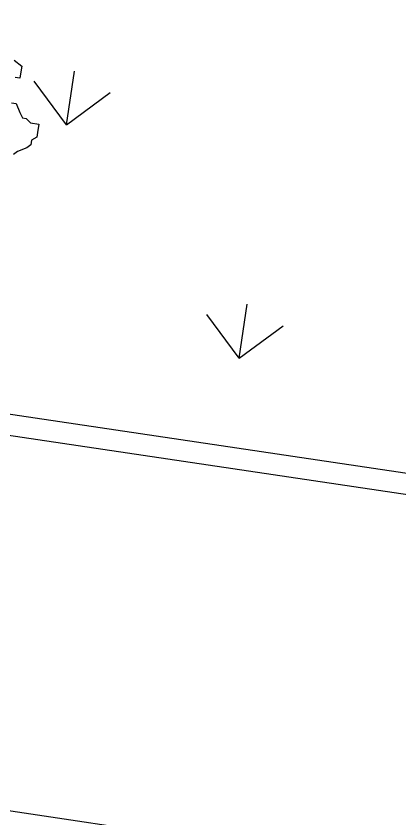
# Model space of a CAD drawing. Header units: millimetres. Extents: x 338 to 506, y 179 to 335.
# Drawn here: x 386.66 to 389.35, y 306.05 to 311.67 of the extents above; entities that cross this region are included whole.
import ezdxf

# ---------------------------------------------------------------- set-up
doc = ezdxf.new("R2010")
doc.units = ezdxf.units.MM
for name, color, linetype in [('ANDEN', 251, 'Continuous'), ('ARBOL-TOP', 3, 'Continuous'), ('MUROS', 32, 'Continuous')]:
    doc.layers.add(name, color=color, linetype=linetype)

# ---------------------------------------------------------------- blocks, each defined once
blk = doc.blocks.new('*X960')
at = {"color": 0}
for p, q in [((126.8707, 117.7067), (127.1401, 117.9761)), ((126.8707, 117.7067), (127.1401, 117.4373)), ((126.8707, 117.7067), (127.2517, 117.7067)), ((125.4338, 116.2699), (125.7032, 116.5393)), ((125.4338, 116.2699), (125.7032, 116.0005)), ((125.4338, 116.2699), (125.8148, 116.2699))]:
    blk.add_line(p, q, dxfattribs=at)
blk = doc.blocks.new('ARBOLITO')
at = {"linetype": 'ByBlock'}
for points in [[(463.333, 69.0571), (463.3476, 69.0488), (463.3476, 69.0426), (463.3476, 69.028), (463.3393, 69.028)], [(463.3393, 68.9844), (463.3476, 68.9844), (463.3559, 68.9698), (463.3621, 68.9615), (463.3684, 68.9615), (463.3767, 68.9553), (463.3912, 68.9553), (463.3912, 68.9408), (463.3912, 68.9324), (463.3829, 68.9262), (463.3829, 68.9179), (463.3767, 68.9117), (463.3621, 68.9034), (463.3559, 68.8971)], [(463.333, 69.0571), (463.3476, 69.0488), (463.3476, 69.0426), (463.3476, 69.028), (463.3393, 69.028)], [(463.3393, 68.9844), (463.3476, 68.9844), (463.3559, 68.9698), (463.3621, 68.9615), (463.3684, 68.9615), (463.3767, 68.9553), (463.3912, 68.9553), (463.3912, 68.9408), (463.3912, 68.9324), (463.3829, 68.9262), (463.3829, 68.9179), (463.3767, 68.9117), (463.3621, 68.9034), (463.3559, 68.8971)]]:
    blk.add_lwpolyline(points, dxfattribs=at)
blk = doc.blocks.new('A$C7152A42C')
at = {"layer": 'ANDEN'}
for p, q in [((122.05847, 108.85105), (122.05847, 132.25328)), ((124.65864, 101.85105), (124.65864, 132.08818))]:
    blk.add_line(p, q, dxfattribs=at)
blk.add_lwpolyline([(138.58464, 102.00105), (138.58464, 131.05366), (124.80864, 131.92836), (124.80864, 102.00105)], close=True, dxfattribs=at)
at = {"layer": 'ANDEN', "color": 251, "linetype": 'Continuous'}
blk.add_blockref('*X960', (0, 0), dxfattribs=at)
at = {"layer": 'ARBOL-TOP', "color": 3, "linetype": 'ByBlock', "xscale": 4.090679926752369, "yscale": 4.090679926752369, "zscale": 4.090679926752369, "rotation": 270}
blk.add_blockref('ARBOLITO', (-155.22509, 2013.48433), dxfattribs=at)

msp = doc.modelspace()

# ---------------------------------------------------------------- block references
at = {"layer": 'MUROS', "color": 32, "rotation": 81.53046525965426}
msp.add_blockref('A$C7152A42C', (484.7482, 168.0844), dxfattribs=at)

doc.saveas('drawing.dxf')
